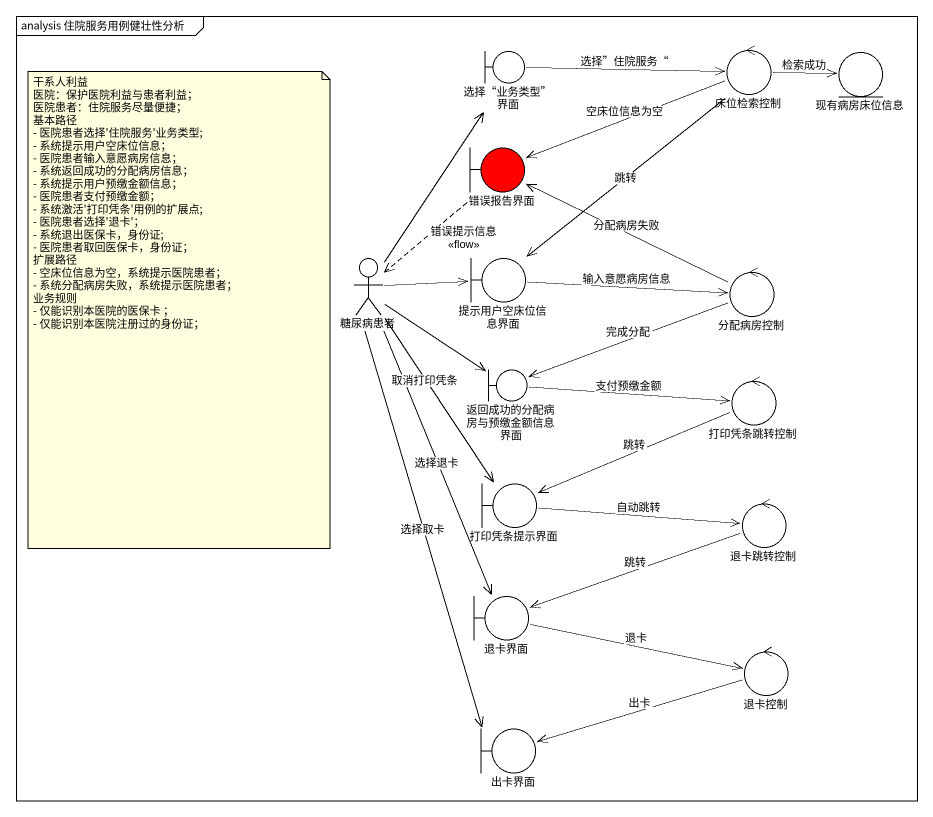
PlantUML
@startuml
mainframe analysis 住院服务用例健壮性分析
boundary "选择“业务类型”界面" as 选择_业务类型_界面
control 床位检索控制
entity 现有病房床位信息
boundary 错误报告界面 #FF0000
actor 糖尿病患者
boundary 提示用户空床位信息界面
control 分配病房控制
boundary 返回成功的分配病房与预缴金额信息界面
control 打印凭条跳转控制
boundary 打印凭条提示界面
control 退卡跳转控制
boundary 退卡界面
control 退卡控制
boundary 出卡界面
选择_业务类型_界面 -right-> 床位检索控制 : 选择”住院服务“
床位检索控制 -right-> 现有病房床位信息 : 检索成功
床位检索控制 -left-> 错误报告界面 : 空床位信息为空
床位检索控制 --> 提示用户空床位信息界面 : 跳转
错误报告界面 ..> 糖尿病患者 : 错误提示信息\n<<flow>>
糖尿病患者 -up-> 选择_业务类型_界面
糖尿病患者 -right-> 提示用户空床位信息界面
糖尿病患者 --> 返回成功的分配病房与预缴金额信息界面
糖尿病患者 --> 打印凭条提示界面 : 取消打印凭条
糖尿病患者 --> 退卡界面 : 选择退卡
糖尿病患者 --> 出卡界面 : 选择取卡
提示用户空床位信息界面 -right-> 分配病房控制 : 输入意愿病房信息
分配病房控制 -left-> 错误报告界面 : 分配病房失败
分配病房控制 -left-> 返回成功的分配病房与预缴金额信息界面 : 完成分配
返回成功的分配病房与预缴金额信息界面 -right-> 打印凭条跳转控制 : 支付预缴金额
打印凭条跳转控制 -left-> 打印凭条提示界面 : 跳转
打印凭条提示界面 -right-> 退卡跳转控制 : 自动跳转
退卡跳转控制 -left-> 退卡界面 : 跳转
退卡界面 -right-> 退卡控制 : 退卡
退卡控制 -left-> 出卡界面 : 出卡
note as N1
  干系人利益
  医院：保护医院利益与患者利益；
  医院患者：住院服务尽量便捷；
  基本路径
  - 医院患者选择'住院服务'业务类型;
  - 系统提示用户空床位信息；
  - 医院患者输入意愿病房信息；
  - 系统返回成功的分配病房信息；
  - 系统提示用户预缴金额信息；
  - 医院患者支付预缴金额；
  - 系统激活'打印凭条'用例的扩展点;
  - 医院患者选择'退卡'；
  - 系统退出医保卡，身份证;
  - 医院患者取回医保卡，身份证；
  扩展路径
  - 空床位信息为空，系统提示医院患者；
  - 系统分配病房失败，系统提示医院患者；
  业务规则
  - 仅能识别本医院的医保卡 ；
  - 仅能识别本医院注册过的身份证；
end note
@enduml
